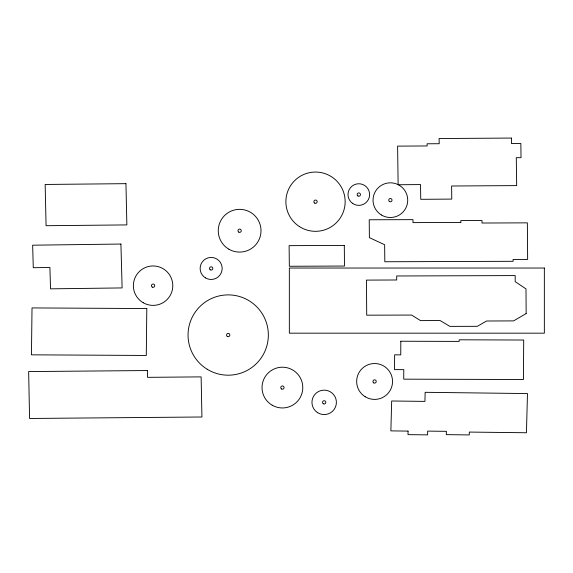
<?xml version="1.0" encoding="UTF-8"?>
<svg xmlns="http://www.w3.org/2000/svg" width="573" height="573" viewBox="0 0 573 573"><rect width="100%" height="100%" fill="white"/><g stroke="black" fill="none" stroke-linecap="round" stroke-linejoin="round"><path stroke-width="0.86" d="M400.814 341.236L400.756 354.888L394.639 354.83L394.525 369.628L403.786 369.628L403.729 379.168L523.421 379.512L523.701 340.033L459.202 339.803L459.145 341.408L400.814 341.236M146.803 308.553L146.287 355.461L31.451 354.83L32.024 307.923L146.803 308.553M408.069 431.104L408.012 434.642L427.608 434.871L427.666 431.104L446.403 431.333L446.288 434.642L469.258 434.928L469.316 432.071L526.444 432.758L527.475 393.565L425.152 392.312L424.922 401.394L391.674 400.993L390.872 430.875L408.069 431.104M526.157 313.581L513.594 320.894L486.57 321.009L477.309 326.324L449.891 326.381L440.121 320.551L420.525 320.608L411.607 315.064L366.706 315.179L366.476 280.104L396.695 279.989L396.695 275.985L515.191 275.584L515.191 281.644L525.993 288.899L526.157 313.581M120.917 244.048L32.647 245.194L33.277 267.706L49.901 267.476L50.531 288.842L122.121 287.925L120.917 244.048M125.945 183.661L45.16 184.463L46.076 225.712L126.862 224.91L125.945 183.661M147.368 370.545L28.65 371.569L29.567 418.476L201.932 416.994L201.13 376.884L147.54 377.342L147.368 370.545M511.424 138.072L439.09 138.53L439.205 143.723L427.093 143.78L427.15 145.95L397.612 146.122L398.128 184.75L420.525 184.578L420.754 199.318L451.775 199.089L451.603 186.003L516.674 185.602L516.28 157.668L521.022 157.668L520.85 143.494L511.474 143.551L511.424 138.072M460.857 222.396L412.983 222.625L412.983 219.652L369.22 219.767L369.392 237.652L384.641 244.735L384.812 261.761L513.136 261.302L513.079 259.476L527.647 259.419L527.361 222.854L482 223.026L482 220.512L460.857 220.569L460.857 222.396M344.309 245.423L289.114 245.652L289.344 266.273L344.48 266.044L344.309 245.423M544.35 268.035L289.344 268.035L289.344 333.178L544.35 333.178L544.35 268.035M389.561 201.581A1.64 1.64 0 0 0 392.025 200.156A1.64 1.64 0 0 0 389.561 198.738A1.64 1.64 0 0 0 389.561 201.581M357.989 195.98A1.64 1.64 0 0 0 360.453 194.555A1.64 1.64 0 0 0 357.989 193.13A1.64 1.64 0 0 0 357.989 195.98M314.699 203.107A1.64 1.64 0 0 0 317.163 201.689A1.64 1.64 0 0 0 314.699 200.264A1.64 1.64 0 0 0 314.699 203.107M152.26 287.094A1.64 1.64 0 0 0 154.724 285.669A1.64 1.64 0 0 0 152.26 284.251A1.64 1.64 0 0 0 152.26 287.094M227.252 336.38A1.64 1.64 0 0 0 229.837 335.184A1.64 1.64 0 0 0 227.51 333.55A1.64 1.64 0 0 0 227.252 336.38M238.812 232.137A1.64 1.64 0 0 0 241.276 230.718A1.64 1.64 0 0 0 238.812 229.293A1.64 1.64 0 0 0 238.812 232.137M210.205 269.79A1.64 1.64 0 0 0 212.791 268.594A1.64 1.64 0 0 0 210.463 266.954A1.64 1.64 0 0 0 210.205 269.79M281.594 389.003A1.64 1.64 0 0 0 284.058 387.577A1.64 1.64 0 0 0 281.594 386.159A1.64 1.64 0 0 0 281.594 389.003M373.775 382.893A1.64 1.64 0 0 0 376.239 381.468A1.64 1.64 0 0 0 373.775 380.049A1.64 1.64 0 0 0 373.775 382.893M323.358 403.772A1.64 1.64 0 0 0 325.822 402.353A1.64 1.64 0 0 0 323.358 400.928A1.64 1.64 0 0 0 323.358 403.772M272.225 405.226A20.37 20.37 0 0 0 302.788 387.577A20.37 20.37 0 0 0 272.225 369.936A20.37 20.37 0 0 0 272.225 405.226M365.18 396.738A17.942 17.942 0 0 0 392.534 381.99A17.942 17.942 0 0 0 366.083 365.674A17.942 17.942 0 0 0 365.18 396.738M317.327 412.474A12.226 12.226 0 0 0 336.365 403.22A12.226 12.226 0 0 0 318.839 391.359A12.226 12.226 0 0 0 317.327 412.474M381.374 214.968A17.333 17.333 0 0 0 407.718 200.55A17.333 17.333 0 0 0 382.062 184.95A17.333 17.333 0 0 0 381.374 214.968M352.76 203.508A10.801 10.801 0 0 0 369.585 195.314A10.801 10.801 0 0 0 354.078 184.843A10.801 10.801 0 0 0 352.76 203.508M299.507 226.629A29.638 29.638 0 0 0 345.118 203.078A29.638 29.638 0 0 0 301.921 175.352A29.638 29.638 0 0 0 299.507 226.629M228.906 249.212A21.38 21.38 0 0 0 261.009 230.754A21.38 21.38 0 0 0 228.978 212.182A21.38 21.38 0 0 0 228.906 249.212M143.229 302.745A19.711 19.711 0 0 0 172.795 285.669A19.711 19.711 0 0 0 143.229 268.601A19.711 19.711 0 0 0 143.229 302.745M205.492 277.891A11.009 11.009 0 0 0 222.159 268.622A11.009 11.009 0 0 0 205.8 258.824A11.009 11.009 0 0 0 205.492 277.891M207.211 369.263A40.146 40.146 0 0 0 268.336 336.107A40.146 40.146 0 0 0 209.052 299.751A40.146 40.146 0 0 0 207.211 369.263"/></g></svg>
